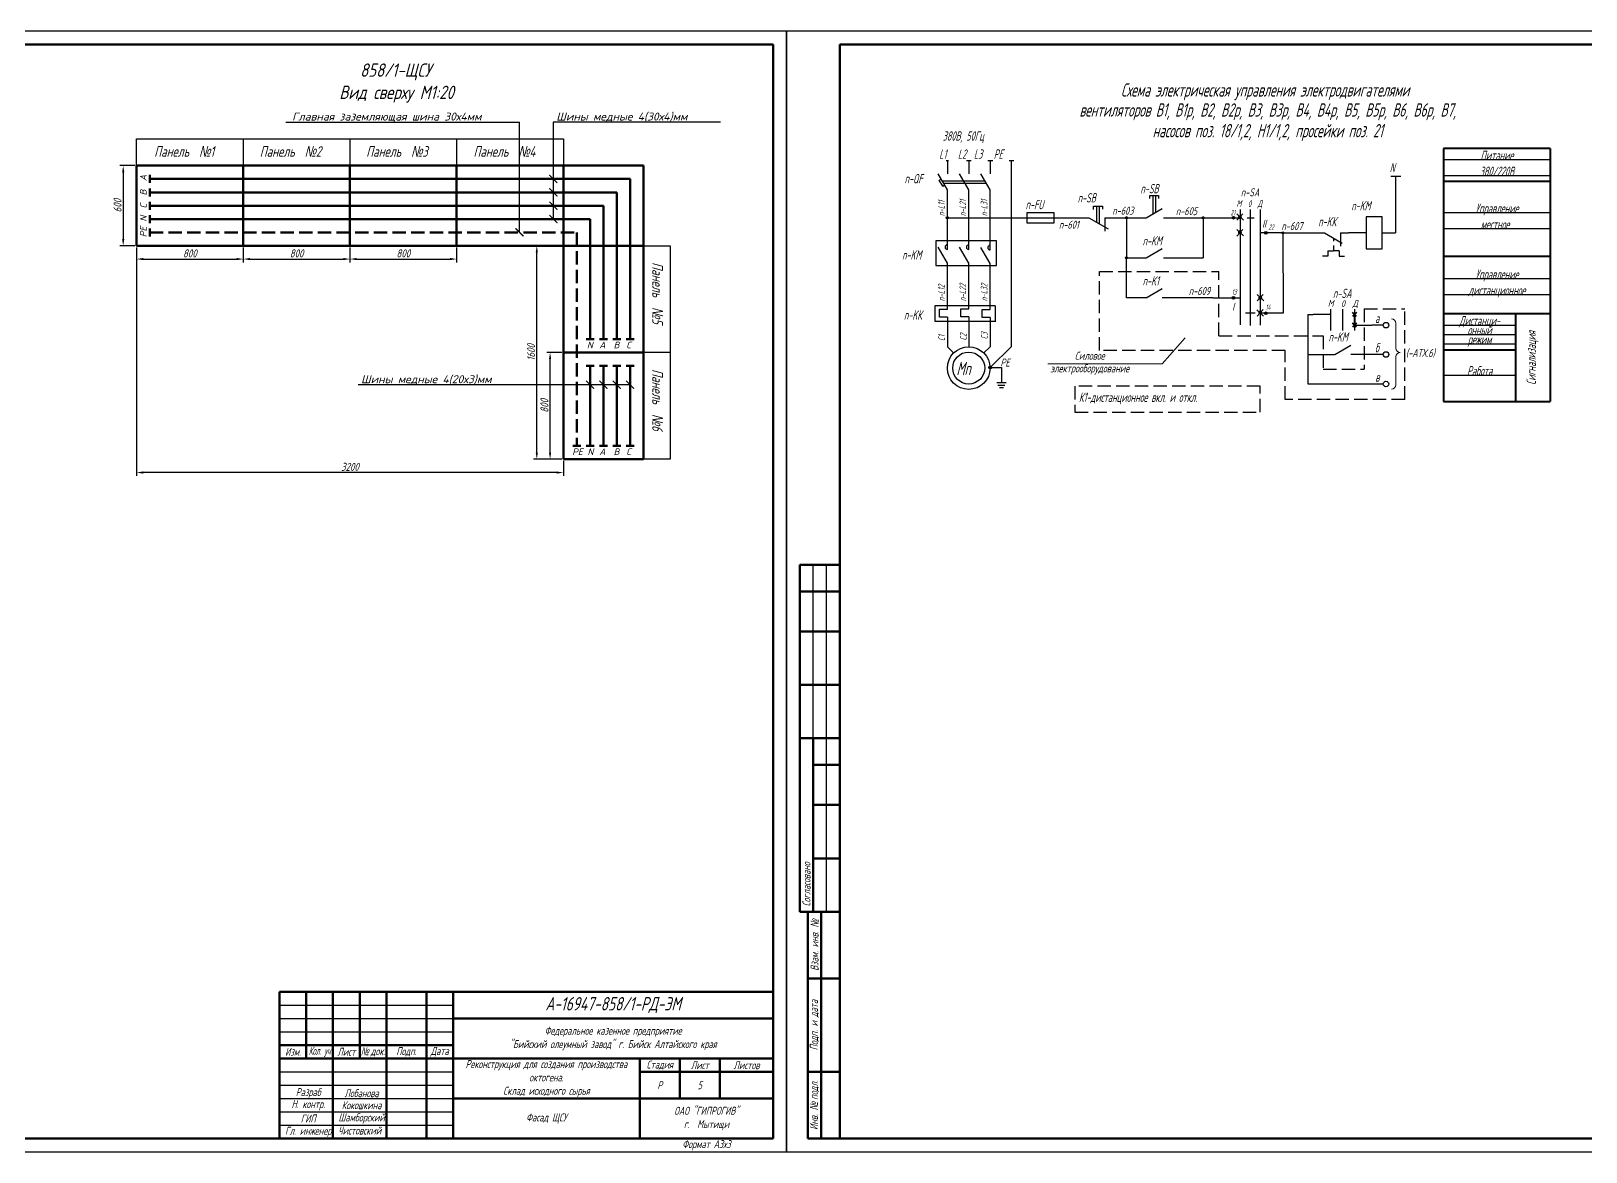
# Model space of a CAD drawing. Header units: millimetres. Extents: x -10490 to 5162, y -5053 to 76.
# Drawn here: x -6317 to -5734, y -344 to 76 of the extents above; entities that cross this region are included whole.
import ezdxf
from ezdxf.enums import TextEntityAlignment as Align

# ---------------------------------------------------------------- set-up
doc = ezdxf.new("R2010")
doc.units = ezdxf.units.MM
doc.linetypes.add('gost5', pattern=[7, 5, -2, 0])
doc.layers.get('Defpoints').update_dxf_attribs({"color": 33})
for name, color, linetype, lineweight in [('Выноска', 137, 'Continuous', 20), ('КаБель силовой (Вновь)', 1, 'Continuous', 60), ('Линия выноска', 137, 'Continuous', 25), ('Обводка', 6, 'Continuous', 25), ('Размерная', 4, 'Continuous', 25), ('Рамка толстая', 7, 'Continuous', 60), ('Рамка тонкая', 5, 'Continuous', 25), ('ТаБлица', 253, 'Continuous', 25), ('Текст', 2, 'Continuous', 25), ('Текст_КИП', 2, 'Continuous', 25), ('Тонкая', 5, 'Continuous', 20), ('Штампы', 252, 'Continuous', 25), ('Щиты пульты (Вновь)', 5, 'Continuous', 50)]:
    doc.layers.add(name, color=color, linetype=linetype, lineweight=lineweight)
doc.styles.add('ESKD', font='gostw.shx', dxfattribs={"oblique": 15, "height": 3})
doc.styles.add('GOST', font='GOST.shx', dxfattribs={"oblique": 15, "height": 3.5})
doc.styles.add('gost shx', font='gost.shx', dxfattribs={"oblique": 15})
doc.styles.add('SIMPLEX', font='simplex.shx', dxfattribs={"width": 0.7, "oblique": 15})
doc.dimstyles.new('ISO-25', dxfattribs={"dimtxt": 3, "dimasz": 2.5, "dimexe": 1.25, "dimexo": 0.625, "dimtad": 1, "dimtxsty": 'gost shx', "dimcen": 2.5, "dimclrt": 2, "dimadec": 0, "dimazin": 0, "dimtfac": 1, "dimtmove": 0, "dimatfit": 3, "dimfxl": 1, "dimarcsym": 0})

# ---------------------------------------------------------------- blocks, each defined once
blk = doc.blocks.new('A$C7B2D3637')
at = {"layer": 'Рамка толстая'}
for p, q in [((886, 415), (20, 415)), ((886, 5), (886, 415)), ((20, 5), (886, 5))]:
    blk.add_line(p, q, dxfattribs=at)
at = {"layer": 'Рамка тонкая'}
for p, q in [((891, 420), (0, 420)), ((891, 0), (891, 420)), ((0, 0), (891, 0))]:
    blk.add_line(p, q, dxfattribs=at)
blk = doc.blocks.new('*D559')
at = {"layer": 'Defpoints', "color": 0, "transparency": 16777216}
for p in [(-6277.69, 25.43), (-6282.69, -4.57), (-6277.69, -4.57)]:
    blk.add_point(p, dxfattribs=at)
at = {"layer": 'Размерная', "color": 0, "lineweight": -2, "transparency": 16777216}
for p, q in [((-6278.32, 25.43), (-6283.94, 25.43)), ((-6282.69, 22.93), (-6282.69, -2.07)), ((-6278.32, -4.57), (-6283.94, -4.57))]:
    blk.add_line(p, q, dxfattribs=at)
at = {"layer": 'Размерная', "color": 0, "transparency": 16777216}
for points in [[(-6283.1, 22.93), (-6282.27, 22.93), (-6282.69, 25.43)], [(-6283.1, -2.07), (-6282.27, -2.07), (-6282.69, -4.57)]]:
    blk.add_solid(points, dxfattribs=at)
at = {"layer": 'Размерная', "color": 2, "lineweight": 18, "transparency": 16777216, "insert": (-6284.81, 10.43), "char_height": 3, "attachment_point": 5, "rotation": 90, "style": 'gost shx'}
blk.add_mtext('600', dxfattribs=at)
blk = doc.blocks.new('*D560')
at = {"layer": 'Defpoints', "color": 0, "transparency": 16777216}
for p in [(-6277.69, -4.57), (-6237.69, -4.57), (-6237.69, -9.57)]:
    blk.add_point(p, dxfattribs=at)
at = {"layer": 'Размерная', "color": 0, "lineweight": -2, "transparency": 16777216}
for p, q in [((-6277.69, -5.19), (-6277.69, -10.82)), ((-6237.69, -5.19), (-6237.69, -10.82)), ((-6275.19, -9.57), (-6240.19, -9.57))]:
    blk.add_line(p, q, dxfattribs=at)
at = {"layer": 'Размерная', "color": 0, "transparency": 16777216}
for points in [[(-6275.19, -9.15), (-6275.19, -9.98), (-6277.69, -9.57)], [(-6240.19, -9.15), (-6240.19, -9.98), (-6237.69, -9.57)]]:
    blk.add_solid(points, dxfattribs=at)
at = {"layer": 'Размерная', "color": 2, "lineweight": 18, "transparency": 16777216, "insert": (-6257.69, -7.44), "char_height": 3, "attachment_point": 5, "style": 'gost shx'}
blk.add_mtext('800', dxfattribs=at)
blk = doc.blocks.new('*D561')
at = {"layer": 'Defpoints', "color": 0, "transparency": 16777216}
for p in [(-6122.66, -44.57), (-6117.69, -44.57), (-6117.69, -84.57)]:
    blk.add_point(p, dxfattribs=at)
at = {"layer": 'Размерная', "color": 0, "lineweight": -2, "transparency": 16777216}
for p, q in [((-6118.32, -44.57), (-6123.91, -44.57)), ((-6122.66, -82.07), (-6122.66, -47.07)), ((-6118.32, -84.57), (-6123.91, -84.57))]:
    blk.add_line(p, q, dxfattribs=at)
at = {"layer": 'Размерная', "color": 0, "transparency": 16777216}
for points in [[(-6123.08, -47.07), (-6122.25, -47.07), (-6122.66, -44.57)], [(-6123.08, -82.07), (-6122.25, -82.07), (-6122.66, -84.57)]]:
    blk.add_solid(points, dxfattribs=at)
at = {"layer": 'Размерная', "color": 2, "lineweight": 18, "transparency": 16777216, "insert": (-6124.79, -64.57), "char_height": 3, "attachment_point": 5, "rotation": 90, "style": 'gost shx'}
blk.add_mtext('800', dxfattribs=at)
blk = doc.blocks.new('*D562')
at = {"layer": 'Defpoints', "color": 0, "transparency": 16777216}
for p in [(-6127.65, -4.57), (-6117.69, -4.57), (-6117.69, -84.57)]:
    blk.add_point(p, dxfattribs=at)
at = {"layer": 'Размерная', "color": 0, "lineweight": -2, "transparency": 16777216}
for p, q in [((-6118.32, -4.57), (-6128.9, -4.57)), ((-6127.65, -82.07), (-6127.65, -7.07)), ((-6118.32, -84.57), (-6128.9, -84.57))]:
    blk.add_line(p, q, dxfattribs=at)
at = {"layer": 'Размерная', "color": 0, "transparency": 16777216}
for points in [[(-6128.06, -7.07), (-6127.23, -7.07), (-6127.65, -4.57)], [(-6128.06, -82.07), (-6127.23, -82.07), (-6127.65, -84.57)]]:
    blk.add_solid(points, dxfattribs=at)
at = {"layer": 'Размерная', "color": 2, "lineweight": 18, "transparency": 16777216, "insert": (-6129.77, -44.57), "char_height": 3, "attachment_point": 5, "rotation": 90, "style": 'gost shx'}
blk.add_mtext('1600', dxfattribs=at)
blk = doc.blocks.new('*D563')
at = {"layer": 'Defpoints', "color": 0, "transparency": 16777216}
for p in [(-6237.69, -4.57), (-6197.69, -4.57), (-6197.69, -9.57)]:
    blk.add_point(p, dxfattribs=at)
at = {"layer": 'Размерная', "color": 0, "lineweight": -2, "transparency": 16777216}
for p, q in [((-6237.69, -5.19), (-6237.69, -10.82)), ((-6197.69, -5.19), (-6197.69, -10.82)), ((-6235.19, -9.57), (-6200.19, -9.57))]:
    blk.add_line(p, q, dxfattribs=at)
at = {"layer": 'Размерная', "color": 0, "transparency": 16777216}
for points in [[(-6235.19, -9.15), (-6235.19, -9.98), (-6237.69, -9.57)], [(-6200.19, -9.15), (-6200.19, -9.98), (-6197.69, -9.57)]]:
    blk.add_solid(points, dxfattribs=at)
at = {"layer": 'Размерная', "color": 2, "lineweight": 18, "transparency": 16777216, "insert": (-6217.69, -7.44), "char_height": 3, "attachment_point": 5, "style": 'gost shx'}
blk.add_mtext('800', dxfattribs=at)
blk = doc.blocks.new('*D564')
at = {"layer": 'Defpoints', "color": 0, "transparency": 16777216}
for p in [(-6197.69, -4.57), (-6157.69, -4.57), (-6157.69, -9.57)]:
    blk.add_point(p, dxfattribs=at)
at = {"layer": 'Размерная', "color": 0, "lineweight": -2, "transparency": 16777216}
for p, q in [((-6197.69, -5.19), (-6197.69, -10.82)), ((-6157.69, -5.19), (-6157.69, -10.82)), ((-6195.19, -9.57), (-6160.19, -9.57))]:
    blk.add_line(p, q, dxfattribs=at)
at = {"layer": 'Размерная', "color": 0, "transparency": 16777216}
for points in [[(-6195.19, -9.15), (-6195.19, -9.98), (-6197.69, -9.57)], [(-6160.19, -9.15), (-6160.19, -9.98), (-6157.69, -9.57)]]:
    blk.add_solid(points, dxfattribs=at)
at = {"layer": 'Размерная', "color": 2, "lineweight": 18, "transparency": 16777216, "insert": (-6177.69, -7.44), "char_height": 3, "attachment_point": 5, "style": 'gost shx'}
blk.add_mtext('800', dxfattribs=at)
blk = doc.blocks.new('*D565')
at = {"layer": 'Defpoints', "color": 0, "transparency": 16777216}
for p in [(-6277.69, -4.57), (-6117.69, -84.57), (-6277.69, -89.57)]:
    blk.add_point(p, dxfattribs=at)
at = {"layer": 'Размерная', "color": 0, "lineweight": -2, "transparency": 16777216}
for p, q in [((-6277.69, -5.19), (-6277.69, -90.82)), ((-6117.69, -85.19), (-6117.69, -90.82)), ((-6120.19, -89.57), (-6275.19, -89.57))]:
    blk.add_line(p, q, dxfattribs=at)
at = {"layer": 'Размерная', "color": 0, "transparency": 16777216}
for points in [[(-6275.19, -89.15), (-6275.19, -89.98), (-6277.69, -89.57)], [(-6120.19, -89.15), (-6120.19, -89.98), (-6117.69, -89.57)]]:
    blk.add_solid(points, dxfattribs=at)
at = {"layer": 'Размерная', "color": 2, "lineweight": 18, "transparency": 16777216, "insert": (-6197.69, -87.44), "char_height": 3, "attachment_point": 5, "style": 'gost shx'}
blk.add_mtext('3200', dxfattribs=at)
blk = doc.blocks.new('_ArchTick')
at = {"color": 0, "linetype": 'ByBlock', "const_width": 0.15}
blk.add_lwpolyline([(-0.5, -0.5), (0.5, 0.5)], dxfattribs=at)
blk = doc.blocks.new('A$C0CDB385D')
at = {"layer": 'Рамка толстая'}
for p, q in [((20, 415), (20, 5)), ((589, 415), (20, 415)), ((20, 5), (589, 5))]:
    blk.add_line(p, q, dxfattribs=at)
at = {"layer": 'Рамка тонкая'}
for p, q in [((0, 420), (0, 0)), ((594, 420), (0, 420)), ((0, 0), (594, 0))]:
    blk.add_line(p, q, dxfattribs=at)

msp = doc.modelspace()

# ---------------------------------------------------------------- hatches: boundary and pattern name
at = {"lineweight": 25}
h = msp.add_hatch(color=5, dxfattribs=at)
edge = h.paths.add_edge_path()
edge.add_arc((-5973.74913, 5.92725), 0.38529, 0, 360)
h = msp.add_hatch(color=5, dxfattribs=at)
edge = h.paths.add_edge_path()
edge.add_arc((-5906.576, 5.92725), 0.38529, 0, 360)
h = msp.add_hatch(color=5, dxfattribs=at)
edge = h.paths.add_edge_path()
edge.add_arc((-5877.86616, 5.92725), 0.38529, 0, 360)
h = msp.add_hatch(color=5, dxfattribs=at)
edge = h.paths.add_edge_path()
edge.add_arc((-5866.44774, 5.92624), 0.5, 0, 360)
edge = h.paths.add_edge_path(flags=17)
edge.add_arc((-5866.44774, 5.92624), 0.2, 0, 360)
h = msp.add_hatch(color=5, dxfattribs=at)
h.paths.add_polyline_path([(-5866.24774, 5.92624, 1), (-5866.64774, 5.92624)])
h.paths.add_polyline_path([(-5866.44774, 5.92624), (-5866.64774, 5.92624, 0.414213562), (-5866.44774, 5.72624)])
h.paths.add_polyline_path([(-5866.44774, 5.72624, 0.414213562), (-5866.24774, 5.92624), (-5866.44774, 5.92624)])
for points in [[(-5863.33184, 6.10379, 1), (-5864.83184, 6.10379, 1)], [(-5863.33184, 0.43985, 1), (-5864.83184, 0.43985, 1)], [(-5855.70915, -24.11812, 1), (-5857.20915, -24.11812, 1)], [(-5855.70915, -29.60519, 1), (-5857.20915, -29.60519, 1)]]:
    msp.add_hatch(color=5, dxfattribs=at).paths.add_polyline_path(points)
h = msp.add_hatch(color=5, dxfattribs=at)
edge = h.paths.add_edge_path()
edge.add_arc((-5864.08184, 6.10379), 0.4, 0, 360)
h = msp.add_hatch(color=5, dxfattribs=at)
edge = h.paths.add_edge_path()
edge.add_arc((-5864.08184, 0.43985), 0.4, 0, 360)
h = msp.add_hatch(color=5, dxfattribs=at)
edge = h.paths.add_edge_path()
edge.add_arc((-5854.36324, 0.25166), 0.5, 0, 360)
edge = h.paths.add_edge_path(flags=17)
edge.add_arc((-5854.36324, 0.25166), 0.2, 0, 360)
h = msp.add_hatch(color=5, dxfattribs=at)
h.paths.add_polyline_path([(-5854.16324, 0.25166, 1), (-5854.56324, 0.25166)])
h.paths.add_polyline_path([(-5854.36324, 0.25166), (-5854.56324, 0.25166, 0.414213562), (-5854.36324, 0.05166)])
h.paths.add_polyline_path([(-5854.36324, 0.05166, 0.414213562), (-5854.16324, 0.25166), (-5854.36324, 0.25166)])
h = msp.add_hatch(color=5, dxfattribs=at)
edge = h.paths.add_edge_path()
edge.add_arc((-5847.95968, 0.2361), 0.38529, 0, 360)
h = msp.add_hatch(color=5, dxfattribs=at)
edge = h.paths.add_edge_path()
edge.add_arc((-5906.55692, -9.06328), 0.38529, 0, 360)
h = msp.add_hatch(color=5, dxfattribs=at)
edge = h.paths.add_edge_path()
edge.add_arc((-5866.49315, -24.12871), 0.5, 0, 360)
edge = h.paths.add_edge_path(flags=17)
edge.add_arc((-5866.49315, -24.12871), 0.2, 0, 360)
h = msp.add_hatch(color=5, dxfattribs=at)
h.paths.add_polyline_path([(-5866.29315, -24.12871, 1), (-5866.69315, -24.12871)])
h.paths.add_polyline_path([(-5866.49315, -24.12871), (-5866.69315, -24.12871, 0.414213562), (-5866.49315, -24.32871)])
h.paths.add_polyline_path([(-5866.49315, -24.32871, 0.414213562), (-5866.29315, -24.12871), (-5866.49315, -24.12871)])
h = msp.add_hatch(color=5, dxfattribs=at)
edge = h.paths.add_edge_path()
edge.add_arc((-5854.36324, -29.8989), 0.5, 0, 360)
edge = h.paths.add_edge_path(flags=17)
edge.add_arc((-5854.36324, -29.8989), 0.2, 0, 360)
h = msp.add_hatch(color=5, dxfattribs=at)
h.paths.add_polyline_path([(-5854.16324, -29.8989, 1), (-5854.56324, -29.8989)])
h.paths.add_polyline_path([(-5854.36324, -29.8989), (-5854.56324, -29.8989, 0.414213562), (-5854.36324, -30.0989)])
h.paths.add_polyline_path([(-5854.36324, -30.0989, 0.414213562), (-5854.16324, -29.8989), (-5854.36324, -29.8989)])
h = msp.add_hatch(color=5, dxfattribs=at)
edge = h.paths.add_edge_path()
edge.add_arc((-5957.74661, -50.21281), 0.5, 0, 360)
edge = h.paths.add_edge_path(flags=17)
edge.add_arc((-5957.74661, -50.21281), 0.2, 0, 360)
h = msp.add_hatch(color=5, dxfattribs=at)
h.paths.add_polyline_path([(-5957.54661, -50.21281, 1), (-5957.94661, -50.21281)])
h.paths.add_polyline_path([(-5957.74661, -50.21281), (-5957.94661, -50.21281, 0.414213562), (-5957.74661, -50.41281)])
h.paths.add_polyline_path([(-5957.74661, -50.41281, 0.414213562), (-5957.54661, -50.21281), (-5957.74661, -50.21281)])

# ---------------------------------------------------------------- linework, layer by layer
at = {"color": 5, "lineweight": 25}
for p, q in [((-5974.19182, 27.35725), (-5973.26376, 27.35725)), ((-5973.74661, 27.36095), (-5973.74661, 22.36095)), ((-5966.58673, 27.3784), (-5964.80211, 27.3784)), ((-5965.73012, 27.36095), (-5965.73012, 22.36095)), ((-5958.57012, 27.32177), (-5956.75717, 27.32177)), ((-5957.72661, 27.36095), (-5957.72661, 22.36095)), ((-5950.63036, 27.32177), (-5948.81742, 27.32177)), ((-5949.78685, 27.36095), (-5949.78685, -42.39705)), ((-5973.74661, 16.36095), (-5977.21071, 22.36095)), ((-5976.80534, 20.0092), (-5976.09103, 20.42161)), ((-5975.50202, 17.75179), (-5976.80534, 20.0092)), ((-5975.71015, 19.7619), (-5959.69015, 19.7619)), ((-5975.50202, 17.75179), (-5974.78771, 18.1642)), ((-5975.20527, 18.88742), (-5959.18527, 18.88742)), ((-5965.73012, 16.36095), (-5969.19422, 22.36095)), ((-5957.72661, 16.36095), (-5961.19071, 22.36095)), ((-5807.44594, 21.43485), (-5803.7675, 21.43485)), ((-5805.75202, 21.43485), (-5805.75202, 0.2361)), ((-5973.74661, 11.36095), (-5973.74661, 16.36095)), ((-5965.73012, 11.36095), (-5965.73012, 16.36095)), ((-5957.72661, 11.36095), (-5957.72661, 16.36095)), ((-5897.8708, 13.09499), (-5897.8708, 14.27414)), ((-5897.8708, 14.27414), (-5894.54603, 14.27414)), ((-5897.8708, 14.27414), (-5895.11119, 14.27414)), ((-5896.69917, 14.27414), (-5896.69917, 7.39077)), ((-5895.62667, 8.01639), (-5895.62667, 14.27414)), ((-5894.54603, 14.27414), (-5894.54603, 13.16645)), ((-5973.74913, 5.92725), (-5943.79505, 5.93672)), ((-5973.74661, -5.97553), (-5973.74661, 11.36095)), ((-5973.74661, 5.93672), (-5947.64104, 5.93672)), ((-5965.73012, -5.96618), (-5965.73012, 11.36095)), ((-5957.72661, -6.13682), (-5957.72661, 11.36095)), ((-5943.79505, 3.93672), (-5943.79505, 7.93672)), ((-5943.79505, 7.93672), (-5933.79505, 7.93672)), ((-5943.79505, 5.93672), (-5920.68949, 5.93672)), ((-5933.79505, 7.93672), (-5933.79505, 3.93672)), ((-5920.68949, 5.93672), (-5913.51271, 1.79321)), ((-5918.97195, 9.02712), (-5918.97195, 10.20627)), ((-5918.97195, 10.20627), (-5915.64718, 10.20627)), ((-5917.80032, 10.20627), (-5917.80032, 4.26866)), ((-5916.72781, 3.64945), (-5916.72781, 10.20627)), ((-5915.64718, 10.20627), (-5915.64718, 9.09858)), ((-5914.68949, 5.93672), (-5911.68949, 5.93672)), ((-5914.67279, 5.93672), (-5914.67279, 0.93672)), ((-5911.68949, 5.93672), (-5901.42435, 5.93672)), ((-5906.55692, 5.93672), (-5906.55692, -9.06328)), ((-5901.42435, 5.93672), (-5899.19182, 5.93672)), ((-5899.19182, 5.93672), (-5893.19182, 9.43672)), ((-5892.76237, 5.93672), (-5863.95354, 5.93672)), ((-5877.8646, 5.93672), (-5877.8646, -9.06328)), ((-5871.88863, 5.93672), (-5863.72068, 5.93672)), ((-5865.28792, 7.35868), (-5862.78761, 5.00434)), ((-5862.96879, 7.3949), (-5865.25169, 4.96812)), ((-5864.04172, 5.93672), (-5864.04172, 0.46481)), ((-5863.95354, 9.05145), (-5863.95354, -34.25142)), ((-5861.32139, 5.93672), (-5858.72342, 5.93672)), ((-5860.27428, 9.05045), (-5860.27428, -34.42724)), ((-5856.45351, 9.05145), (-5856.45351, -34.38328)), ((-5816.80637, 6.2361), (-5816.80637, -5.7639)), ((-5810.80637, 6.2361), (-5816.80637, 6.2361)), ((-5810.80637, -5.7639), (-5810.80637, 6.2361)), ((-5933.79505, 3.93672), (-5943.79505, 3.93672)), ((-5865.28792, 1.45473), (-5862.78761, -0.89961)), ((-5862.96879, 1.49095), (-5865.25169, -0.93583)), ((-5847.95812, 0.2361), (-5856.51597, 0.24731)), ((-5853.64925, 0.25357), (-5855.46757, 0.25357)), ((-5847.95812, 0.2361), (-5835.36666, 0.2361)), ((-5847.95812, 0.2361), (-5847.90376, -29.8989)), ((-5835.36666, 0.2361), (-5832.36666, 0.2361)), ((-5832.36666, 0.2361), (-5825.70983, -3.60722)), ((-5826.42585, 0.2361), (-5826.42585, -4.7639)), ((-5826.36666, 0.2361), (-5823.36666, 0.2361)), ((-5816.80637, 0.2361), (-5823.36666, 0.2361)), ((-5810.80637, 0.2361), (-5805.75202, 0.2361)), ((-5955.31488, -2.77758), (-5978.00946, -2.77758)), ((-5978.00946, -2.77758), (-5978.00946, -12.00111)), ((-5973.74392, -11.10294), (-5977.24661, -5.09833)), ((-5965.72743, -11.09359), (-5969.23012, -5.08898)), ((-5957.72392, -11.26423), (-5961.22661, -5.25961)), ((-5955.31488, -12.00111), (-5955.31488, -2.77758)), ((-5899.19182, -9.06328), (-5893.19182, -5.56328)), ((-5829.03824, -1.68556), (-5829.03824, -2.40548)), ((-5829.03824, -2.40548), (-5829.03824, -2.86981)), ((-5829.03824, -4.44609), (-5829.03824, -6.48671)), ((-5816.80637, -5.7639), (-5810.80637, -5.7639)), ((-5973.74392, -28.28848), (-5973.74392, -11.10294)), ((-5965.72743, -28.27912), (-5965.72743, -11.09359)), ((-5957.72392, -28.44976), (-5957.72392, -11.26423)), ((-5906.55692, -9.06328), (-5899.19182, -9.06328)), ((-5906.55692, -24.0875), (-5906.55692, -9.06328)), ((-5892.74771, -9.06328), (-5877.8646, -9.06328)), ((-5831.13796, -8.53007), (-5833.13796, -8.53007)), ((-5831.13796, -6.48671), (-5831.13796, -8.53007)), ((-5831.13796, -6.48671), (-5829.03824, -6.48671)), ((-5831.13796, -6.48671), (-5829.03824, -6.48671)), ((-5831.13796, -6.48671), (-5829.03824, -6.48671)), ((-5831.13796, -6.48671), (-5829.03824, -6.48671)), ((-5826.93238, -6.48671), (-5829.0321, -6.48671)), ((-5826.93238, -6.48671), (-5826.93238, -8.53007)), ((-5826.93238, -8.53007), (-5824.93238, -8.53007)), ((-5978.00946, -12.00111), (-5955.31488, -12.00111)), ((-5899.19182, -24.0875), (-5893.19182, -20.5875)), ((-5857.66523, -22.86323), (-5855.16492, -25.21757)), ((-5855.34611, -22.82701), (-5857.629, -25.25379)), ((-5978.31115, -33.01239), (-5978.31115, -27.01239)), ((-5978.31115, -27.01239), (-5966.31115, -27.01239)), ((-5976.74392, -31.28848), (-5976.74392, -28.28848)), ((-5976.74392, -28.28848), (-5973.74392, -28.28848)), ((-5968.72743, -31.27912), (-5968.72743, -28.27912)), ((-5968.72743, -28.27912), (-5965.72743, -28.27912)), ((-5967.78026, -27.01239), (-5955.78026, -27.01239)), ((-5960.72392, -31.44976), (-5960.72392, -28.44976)), ((-5960.72392, -28.44976), (-5957.72392, -28.44976)), ((-5955.77359, -27.0425), (-5955.77359, -33.0425)), ((-5899.19182, -24.0875), (-5906.55692, -24.0875)), ((-5874.24551, -24.0875), (-5893.19182, -24.0875)), ((-5874.24551, -24.0875), (-5863.95354, -24.09954)), ((-5857.70365, -28.55414), (-5855.20334, -30.90848)), ((-5855.31205, -28.51792), (-5857.59494, -30.9447)), ((-5856.45351, -24.10832), (-5856.45351, -29.58023)), ((-5966.31115, -33.01239), (-5978.31115, -33.01239)), ((-5973.74392, -31.28848), (-5976.74392, -31.28848)), ((-5973.74392, -31.28848), (-5973.74661, -42.40281)), ((-5965.72743, -31.27912), (-5968.72743, -31.27912)), ((-5955.78026, -33.01239), (-5967.78026, -33.01239)), ((-5965.72743, -31.27912), (-5965.73012, -42.39345)), ((-5957.72392, -31.44976), (-5960.72392, -31.44976)), ((-5957.72392, -31.44976), (-5957.72657, -42.41561)), ((-5858.36661, -29.8989), (-5861.95148, -29.8989)), ((-5847.90376, -29.8989), (-5856.76505, -29.8989)), ((-5838.65533, -30.33968), (-5838.65533, -56.37177)), ((-5838.65533, -30.33968), (-5836.61763, -30.33968)), ((-5810.35578, -34.33968), (-5814.61763, -34.33968)), ((-5973.74661, -42.40281), (-5971.39377, -44.74627)), ((-5957.72657, -42.41561), (-5960.06656, -44.74627)), ((-5949.72269, -42.333), (-5957.5462, -50.143)), ((-5838.65533, -45.37207), (-5828.65167, -45.37207)), ((-5828.52276, -45.37207), (-5822.52276, -41.87207)), ((-5810.35578, -45.33939), (-5822.48085, -45.33939)), ((-5957.24661, -50.21281), (-5953.46913, -50.21281)), ((-5953.46913, -50.21281), (-5953.46913, -54.97618)), ((-5953.46913, -50.21281), (-5953.46913, -55.98035)), ((-5951.68046, -55.98035), (-5955.25781, -55.98035)), ((-5952.16428, -56.9429), (-5954.77398, -56.9429)), ((-5952.69012, -57.87729), (-5954.24815, -57.87729)), ((-5838.65533, -56.37177), (-5810.35578, -56.37177))]:
    msp.add_line(p, q, dxfattribs=at)
at = {"color": 6, "lineweight": 25, "ltscale": 10}
for p, q in [((-5830.11763, -28.33968), (-5830.11763, -36.33968)), ((-5825.61763, -28.33968), (-5825.61763, -36.33968)), ((-5821.11763, -28.33968), (-5821.11763, -36.33968))]:
    msp.add_line(p, q, dxfattribs=at)
at = {"color": 6, "lineweight": 25}
for p, q in [((-5830.11763, -30.33968), (-5836.61763, -30.33968)), ((-5821.11763, -34.33968), (-5814.61763, -34.33968))]:
    msp.add_line(p, q, dxfattribs=at)
at = {"color": 6, "lineweight": 40}
for p, q in [((-5820.41052, -29.63258), (-5821.82473, -31.04679)), ((-5820.41052, -31.04679), (-5821.82473, -29.63258)), ((-5820.41052, -35.04679), (-5821.82473, -33.63258)), ((-5820.41052, -33.63258), (-5821.82473, -35.04679)), ((-5821.11763, -30.33968), (-5821.11763, -34.33968))]:
    msp.add_line(p, q, dxfattribs=at)
at = {"color": 5, "lineweight": 25}
for centre, radius in [((-5973.74913, 5.92725), 0.38529), ((-5906.576, 5.92725), 0.38529), ((-5906.55692, 5.93672), 0.2), ((-5877.86616, 5.92725), 0.38529), ((-5877.8646, 5.93672), 0.2), ((-5866.44774, 5.92624), 0.5), ((-5866.44774, 5.92624), 0.2), ((-5854.36324, 0.25166), 0.5), ((-5854.36324, 0.25166), 0.2), ((-5847.95968, 0.2361), 0.38529), ((-5847.95812, 0.24556), 0.2), ((-5906.55692, -9.06328), 0.38529), ((-5906.53784, -9.05381), 0.2), ((-5866.49315, -24.12871), 0.5), ((-5866.49315, -24.12871), 0.2), ((-5854.36324, -29.8989), 0.5), ((-5854.36324, -29.8989), 0.2), ((-5809.32965, -34.33968), 1.02613), ((-5965.74661, -50.41281), 8), ((-5965.74661, -50.41281), 6), ((-5809.32965, -45.33939), 1.02613), ((-5957.74661, -50.21281), 0.5), ((-5957.74661, -50.21281), 0.2), ((-5809.32965, -56.37177), 1.02613)]:
    msp.add_circle(centre, radius, dxfattribs=at)
for centre, radius in [((-5973.74661, -5.09833), 0.87721), ((-5965.73012, -5.10573), 0.86045), ((-5957.72661, -5.28714), 0.84968)]:
    msp.add_arc(centre, radius, 90, 270, dxfattribs=at)
at = {"layer": 'Defpoints'}
for p, q in [((-5747.73316, 27.56014), (-5787.73316, 27.56014)), ((-5747.73316, 21.56014), (-5787.73316, 21.56014)), ((-5747.73316, 7.70434), (-5787.73316, 7.70434)), ((-5747.73316, 1.70434), (-5787.73316, 1.70434)), ((-5747.73316, -17.01142), (-5787.73316, -17.01142)), ((-5747.73316, -23.01142), (-5787.73316, -23.01142)), ((-5760.7332, -34.41525), (-5787.73316, -34.41525)), ((-5760.7332, -37.92298), (-5787.73316, -37.92298)), ((-5760.7332, -41.43071), (-5787.73316, -41.43071)), ((-5760.7332, -53.18929), (-5787.73316, -53.18929))]:
    msp.add_line(p, q, dxfattribs=at)
at = {"layer": 'Выноска'}
for p in [(-5884.63881, -39.0456), (-5936.13478, -48.84807)]:
    msp.add_line(p, (-5893.20194, -48.84807), dxfattribs=at)
at = {"layer": 'КаБель силовой (Вновь)', "lineweight": 70}
for p, q in [((-6272.69302, 21.93351), (-6272.69302, 18.93351)), ((-6272.69302, 20.43351), (-6092.69302, 20.43351)), ((-6272.69302, 16.93351), (-6272.69302, 13.93351)), ((-6272.69302, 15.43351), (-6097.69302, 15.43351)), ((-6272.69302, 11.93351), (-6272.69302, 8.93351)), ((-6272.69302, 10.43351), (-6102.69302, 10.43351)), ((-6272.69302, 6.93351), (-6272.69302, 3.93351)), ((-6272.69302, 5.43351), (-6107.69302, 5.43351)), ((-6272.69302, 1.93351), (-6272.69302, -1.06649)), ((-6109.19302, -39.56649), (-6106.19302, -39.56649)), ((-6104.19302, -39.56649), (-6101.19302, -39.56649)), ((-6099.19302, -39.56649), (-6096.19302, -39.56649)), ((-6094.19302, -39.56649), (-6091.19302, -39.56649)), ((-6109.19302, -49.56649), (-6106.19302, -49.56649)), ((-6104.19302, -49.56649), (-6101.19302, -49.56649)), ((-6099.19302, -49.56649), (-6096.19302, -49.56649)), ((-6094.19302, -49.56649), (-6091.19302, -49.56649)), ((-6114.19302, -79.56649), (-6111.19302, -79.56649)), ((-6109.19302, -79.56649), (-6106.19302, -79.56649)), ((-6104.19302, -79.56649), (-6101.19302, -79.56649)), ((-6099.19302, -79.56649), (-6096.19302, -79.56649)), ((-6094.19302, -79.56649), (-6091.19302, -79.56649))]:
    msp.add_line(p, q, dxfattribs=at)
at = {"layer": 'КаБель силовой (Вновь)'}
for p, q in [((-6092.69302, 20.43351), (-6092.69302, -39.56649)), ((-6097.69302, -39.56649), (-6097.69302, 15.43351)), ((-6102.69302, 10.43351), (-6102.69302, -39.56649)), ((-6107.69302, -39.56649), (-6107.69302, 5.43351)), ((-6107.69302, -79.56649), (-6107.69302, -49.56649)), ((-6102.69302, -49.56649), (-6102.69302, -79.56649)), ((-6097.69302, -79.56649), (-6097.69302, -49.56649)), ((-6092.69302, -49.56649), (-6092.69302, -79.56649))]:
    msp.add_line(p, q, dxfattribs=at)
at = {"layer": 'КаБель силовой (Вновь)', "linetype": 'gost5', "lineweight": 70}
for p, q in [((-6272.69302, 0.43351), (-6112.69302, 0.43351)), ((-6112.69302, 0.43351), (-6112.69302, -79.56649))]:
    msp.add_line(p, q, dxfattribs=at)
at = {"layer": 'Линия выноска'}
for p, q in [((-6221.78377, 41.75336), (-6134.11434, 41.75336)), ((-6134.11434, 0.43351), (-6134.11434, 41.75336)), ((-6058.79337, 41.75336), (-6121.46281, 41.75336)), ((-6121.46281, 41.75336), (-6121.46281, 5.43351)), ((-6092.69302, -56.67545), (-6194.65025, -56.67545))]:
    msp.add_line(p, q, dxfattribs=at)
at = {"layer": 'Обводка', "linetype": 'gost5'}
for p, q in [((-5916.71468, -14.24876), (-5871.92645, -14.24876)), ((-5916.71468, -43.88595), (-5916.71468, -14.24876)), ((-5871.92645, -38.3227), (-5871.92645, -14.24876)), ((-5817.53316, -28.25479), (-5817.53316, -50.78306)), ((-5817.53316, -28.25479), (-5802.24292, -28.25479)), ((-5802.24292, -62.22926), (-5802.24292, -28.25479)), ((-5871.92645, -38.3227), (-5832.82341, -38.3227)), ((-5832.82341, -38.3227), (-5832.82341, -50.78306)), ((-5847.17248, -43.88595), (-5916.71468, -43.88595)), ((-5847.17248, -62.22926), (-5847.17248, -43.88595)), ((-5832.82341, -50.78306), (-5817.53316, -50.78306)), ((-5802.24292, -62.22926), (-5847.17248, -62.22926))]:
    msp.add_line(p, q, dxfattribs=at)
msp.add_lwpolyline([(-5925.95448, -66.9629), (-5856.44137, -66.9629), (-5856.44137, -57.22743), (-5925.95448, -57.22743)], close=True, dxfattribs=at)
at = {"layer": 'Рамка тонкая'}
for p, q in [((-6277.69302, 25.43351), (-6277.69302, 35.43351)), ((-6277.69302, 35.43351), (-6117.69302, 35.43351)), ((-6237.69302, 35.43351), (-6237.69302, 25.43351)), ((-6197.69302, 35.43351), (-6197.69302, 25.43351)), ((-6157.69302, 35.43351), (-6157.69302, 25.43351)), ((-6117.69302, 35.43351), (-6117.69302, 25.43351)), ((-6087.69302, -4.56649), (-6077.69302, -4.56649)), ((-6077.69302, -4.56649), (-6077.69302, -84.56649)), ((-6077.69302, -44.56649), (-6087.69302, -44.56649)), ((-6077.69302, -84.56649), (-6087.69302, -84.56649))]:
    msp.add_line(p, q, dxfattribs=at)
at = {"layer": 'ТаБлица', "lineweight": 40}
for p, q in [((-5787.73316, 31.87967), (-5787.73316, -63.00622)), ((-5747.73316, 31.87967), (-5787.73316, 31.87967)), ((-5747.73316, 31.87967), (-5747.73316, -63.00622)), ((-5787.73316, 19.62067), (-5747.73316, 19.62067)), ((-5787.73316, -8.53598), (-5747.73316, -8.53598)), ((-5787.73316, -29.97213), (-5747.73316, -29.97213)), ((-5760.7332, -29.97213), (-5760.7332, -63.00622)), ((-5760.7332, -43.70044), (-5787.73316, -43.70044)), ((-5787.73316, -63.00622), (-5747.73316, -63.00622))]:
    msp.add_line(p, q, dxfattribs=at)
at = {"layer": 'Тонкая'}
for p, q in [((-5805.6275, -42.91159), (-5805.63495, -33.44575)), ((-5805.61936, -56.65892), (-5805.6276, -46.19483))]:
    msp.add_line(p, q, dxfattribs=at)
for centre, start, end in [((-5807.27266, -33.56957), 0, 90), ((-5803.98513, -42.91159), 180, 270), ((-5803.98513, -46.19634), 90, 180), ((-5807.26174, -56.65892), 270, 0)]:
    msp.add_arc(centre, 1.64238, start, end, dxfattribs=at)
at = {"layer": 'Штампы', "lineweight": 60}
for p, q in [((-6029.04361, -254.14685), (-6029.04361, -124.14685)), ((-6029.04361, -124.14685), (-6014.04361, -124.14685)), ((-6014.04361, -254.14685), (-6014.04361, -124.14685)), ((-6029.04361, -134.14685), (-6014.04361, -134.14685)), ((-6029.04361, -149.14685), (-6014.04361, -149.14685)), ((-6029.04361, -169.14685), (-6014.04361, -169.14685)), ((-6029.04361, -189.14685), (-6014.04361, -189.14685)), ((-6024.04361, -254.14685), (-6024.04361, -189.14685)), ((-6024.04361, -199.14685), (-6014.04361, -199.14685)), ((-6024.04361, -214.14685), (-6014.04361, -214.14685)), ((-6024.04361, -234.14685), (-6014.04361, -234.14685)), ((-6029.04361, -254.14685), (-6014.04361, -254.14685)), ((-6026.04361, -339.14685), (-6026.04361, -254.14685)), ((-6026.04361, -254.14685), (-6014.04361, -254.14685)), ((-6021.04361, -339.14685), (-6021.04361, -254.14685)), ((-6014.04361, -339.14685), (-6014.04361, -254.14685)), ((-6026.04361, -279.14685), (-6014.04361, -279.14685)), ((-6224.04362, -284.14683), (-6039.04362, -284.14683)), ((-6224.04362, -284.14683), (-6224.04362, -339.14683)), ((-6214.04362, -284.14683), (-6214.04362, -309.14683)), ((-6204.04362, -284.14683), (-6204.04362, -339.14683)), ((-6194.04362, -284.14683), (-6194.04362, -309.14683)), ((-6184.04362, -284.14683), (-6184.04362, -339.14683)), ((-6169.04362, -284.14683), (-6169.04362, -339.14683)), ((-6159.04362, -284.14683), (-6159.04362, -339.14683)), ((-6159.04362, -294.14683), (-6039.04362, -294.14683)), ((-6224.04362, -304.14683), (-6159.04362, -304.14683)), ((-6224.04362, -309.14683), (-6039.04362, -309.14683)), ((-6089.04362, -309.14683), (-6089.04362, -339.14683)), ((-6089.04362, -314.14683), (-6039.04362, -314.14683)), ((-6074.04362, -309.14683), (-6074.04362, -324.14683)), ((-6059.04362, -309.14683), (-6059.04362, -324.14683)), ((-6026.04361, -314.14685), (-6014.04361, -314.14685)), ((-6159.04362, -324.14683), (-6039.04362, -324.14683)), ((-6026.04361, -339.14685), (-6014.04361, -339.14685))]:
    msp.add_line(p, q, dxfattribs=at)
at = {"layer": 'Штампы', "color": 5, "lineweight": 25}
for p, q in [((-6024.04361, -189.14685), (-6024.04361, -124.14685)), ((-6019.04361, -254.14685), (-6019.04361, -124.14685)), ((-6224.04362, -289.14683), (-6159.04362, -289.14683)), ((-6224.04362, -294.14683), (-6159.04362, -294.14683)), ((-6224.04362, -299.14683), (-6159.04362, -299.14683)), ((-6224.04362, -314.14683), (-6159.04362, -314.14683)), ((-6224.04362, -319.14683), (-6159.04362, -319.14683)), ((-6224.04362, -324.14683), (-6159.04362, -324.14683)), ((-6224.04362, -329.14683), (-6159.04362, -329.14683)), ((-6224.04362, -334.14683), (-6159.04362, -334.14683))]:
    msp.add_line(p, q, dxfattribs=at)
at = {"layer": 'Щиты пульты (Вновь)'}
for p, q in [((-6277.69302, 25.43351), (-6117.69302, 25.43351)), ((-6277.69302, 25.43351), (-6277.69302, -4.56649)), ((-6237.69302, 25.43351), (-6237.69302, -4.56649)), ((-6197.69302, 25.43351), (-6197.69302, -4.56649)), ((-6157.69302, 25.43351), (-6157.69302, -4.56649)), ((-6117.69302, 25.43351), (-6117.69302, -4.56649)), ((-6117.69302, 25.43351), (-6087.69302, 25.43351)), ((-6087.69302, 25.43351), (-6087.69302, -4.56649)), ((-6117.69302, -4.56649), (-6277.69302, -4.56649)), ((-6117.69302, -84.56649), (-6117.69302, -4.56649)), ((-6087.69302, -4.56649), (-6117.69302, -4.56649)), ((-6087.69302, -4.56649), (-6087.69302, -84.56649)), ((-6087.69302, -44.56649), (-6117.69302, -44.56649)), ((-6087.69302, -84.56649), (-6117.69302, -84.56649))]:
    msp.add_line(p, q, dxfattribs=at)

# ---------------------------------------------------------------- block references
for name, p in [('A$C7B2D3637', (-6925.04361, -344.14684)), ('A$C0CDB385D', (-6034.0436, -344.14684))]:
    msp.add_blockref(name, p)
at = {"layer": 'Линия выноска', "xscale": 2.99999999999979, "yscale": 2.99999999999979, "zscale": 2.99999999999979, "rotation": 269.9990485792585}
for p in [(-6121.45102, 20.43351), (-6121.45102, 15.43351), (-6121.45102, 10.43351), (-6121.45102, 5.43351), (-6134.11434, 0.43351), (-6107.68123, -56.68724), (-6102.68123, -56.68724), (-6097.68123, -56.68724), (-6092.68123, -56.68724)]:
    msp.add_blockref('_ArchTick', p, dxfattribs=at)

# ---------------------------------------------------------------- texts
at = {"layer": 'Текст', "style": 'SIMPLEX', "oblique": 15, "width": 0.6}
for s, height, p in [('Схема электрическая управления электродвигателями ', 5, (-5853.64243, 51.31643)), ('вентиляторов В1, В1р, В2, В2р, В3, В3р, В4, В4р, В5, В5р, В6, В6р, В7,', 5, (-5853.64243, 43.80809)), ('насосов поз. 18/1,2, Н1/1,2, просейки поз. 21', 5, (-5853.64243, 36.04985)), ('Питание', 3.5, (-5767.73316, 27.56014)), ('380/220B', 3.5, (-5767.73316, 21.56014)), ('Управление', 3.5, (-5767.73316, 7.70434)), ('местное ', 3.5, (-5767.73316, 1.70434)), ('Управление', 3.5, (-5767.73316, -17.01142)), ('дистанционное', 3.5, (-5767.73316, -23.01142)), ('Дистанци-', 3.5, (-5774.23318, -34.41525)), ('онный', 3.5, (-5774.23318, -37.92298)), ('режим', 3.5, (-5774.23318, -41.43071)), ('Работа', 3.5, (-5774.23318, -53.18929))]:
    msp.add_text(s, height=height, dxfattribs=at).set_placement(p, align=Align.CENTER)
at = {"layer": 'Текст', "lineweight": 20, "style": 'SIMPLEX', "oblique": 15}
for s, p in [('Главная заземляющая шина 30х4мм', (-6219.36948, 42.33282)), ('Шины медные 4(30х4)мм', (-6120.34335, 42.33282)), ('Шины медные 4(20х3)мм', (-6193.53079, -56.096))]:
    msp.add_text(s, height=3, dxfattribs=at).set_placement(p)
at = {"layer": 'Текст', "style": 'SIMPLEX', "oblique": 15, "width": 0.6}
for s, height, p in [('380В, 50Гц', 3.5, (-5975.51252, 34.79254)), ('L1   L2  L3   РЕ', 3.5, (-5976.82317, 28.02432)), ('N', 3.5, (-5807.95133, 22.95202)), ('n-QF ', 3.5, (-5989.76903, 18.81488)), ('n-SB ', 3.5, (-5901.37394, 15.06128)), (' n-FU', 3.5, (-5945.84948, 9.0865)), ('n-SB ', 3.5, (-5924.89439, 11.63024)), ('М', 2.5, (-5865.36683, 9.97823)), ('n-SA', 3, (-5863.73507, 13.94014)), ('0', 2.5, (-5861.09608, 9.92213)), ('Д', 2.5, (-5857.42054, 9.92729)), ('n-KM ', 3.5, (-5822.33785, 8.6559)), ('n-603', 3, (-5911.9109, 7.07121)), ('n-605', 3, (-5888.10357, 6.87043)), ('21', 2, (-5867.5894, 6.83839)), ('n-KК ', 3.5, (-5834.71039, 2.71709)), ('n-601', 3, (-5931.9135, 1.80409)), ('II', 3, (-5855.75164, 2.20639)), ('22', 2, (-5853.38533, 1.39988)), ('n-607', 3, (-5848.52615, 1.28538)), ('n-KM ', 3.5, (-5900.55989, -4.47777)), ('n-KM ', 3.5, (-5990.70743, -9.76935)), ('n-K1 ', 3.5, (-5900.55989, -19.50199)), ('n-609', 3, (-5883.24022, -23.03821)), ('13', 2, (-5867.13009, -22.88454)), ('n-SA', 3.5, (-5829.2017, -24.16521)), (' n-KК ', 3.5, (-5991.45342, -32.28237)), ('I', 3, (-5866.99026, -28.92292)), ('14', 2, (-5854.44577, -28.61059)), ('а', 3.5, (-5813.44402, -33.51304)), ('n-KМ', 3.5, (-5830.87097, -40.49967)), ('Силовое', 3, (-5925.96569, -47.29561)), ('б', 3.5, (-5813.44402, -44.51275)), ('Mn', 5, (-5970.36115, -53.10415)), ('РЕ', 3, (-5953.87884, -49.84031)), ('электрооборудование', 3, (-5935.17091, -52.01857)), ('в', 3.5, (-5813.35723, -55.54433)), ('К1-дистанционное вкл. и откл.', 3.5, (-5924.43393, -63.10324))]:
    msp.add_text(s, height=height, dxfattribs=at).set_placement(p)
at = {"layer": 'Текст', "style": 'SIMPLEX', "oblique": 15}
for s, p in [('А', (-6273.86535, 19.61208)), ('С', (-6273.86535, 9.43679)), ('В', (-6273.86535, 14.22404)), ('N', (-6273.86535, 4.43679)), ('PE', (-6273.86535, -1.39577))]:
    msp.add_text(s, height=2.5, rotation=90, dxfattribs=at).set_placement(p)
at = {"layer": 'Текст', "style": 'SIMPLEX', "oblique": 15, "width": 0.6}
for s, p in [('n-L11', (-5974.72755, 6.49354)), ('n-L21', (-5966.71106, 6.49354)), ('n-L31', (-5958.70755, 6.49354)), ('n-L12', (-5974.72755, -25.38427)), ('n-L22', (-5966.71106, -25.38427)), ('n-L32', (-5958.70755, -25.38427)), (' C1', (-5974.62883, -41.50907)), (' C2', (-5966.5465, -41.29074)), (' C3', (-5958.68262, -40.85408))]:
    msp.add_text(s, height=2.5, rotation=90, dxfattribs=at).set_placement(p)
at = {"layer": 'Текст', "style": 'SIMPLEX', "oblique": 15}
for s, p in [('N', (-6108.86471, -43.02405)), ('А', (-6104.25088, -43.02405)), ('В', (-6098.86284, -43.02405)), ('С', (-6094.07559, -43.02405)), ('PE', (-6114.39158, -83.02405)), ('N', (-6108.65756, -83.02405)), ('А', (-6104.25088, -83.02405)), ('В', (-6098.86284, -83.02405)), ('С', (-6094.07559, -83.02405))]:
    msp.add_text(s, height=2.5, dxfattribs=at).set_placement(p)
at = {"layer": 'Текст', "style": 'SIMPLEX', "oblique": 15, "width": 0.6}
msp.add_text('Сигнализация ', height=3.5, rotation=90, dxfattribs=at).set_placement((-5753.13333, -45.92191), align=Align.CENTER)
at = {"layer": 'Текст', "attachment_point": 1}
for s, width, insert, char_height, style in [('\\pi93.647;858/1-ЩСУ\\P\\pi83.27; Вид сверху М1:20', 220, (-6287.52342, 63.73308), 5, 'GOST'), ('\\pi6.6301;Панель  {\\fArial|b0|i0|c204|p34;№}1', 40, (-6277.69302, 32.74312), 4, 'SIMPLEX'), ('\\pi6.1989;Панель  {\\fArial|b0|i0|c204|p34;№}2', 40, (-6237.69302, 32.74312), 4, 'SIMPLEX'), ('\\pi6.0968;Панель  {\\fArial|b0|i0|c204|p34;№}3', 40, (-6197.69302, 32.74312), 4, 'SIMPLEX'), ('\\pi6.2968;Панель  {\\fArial|b0|i0|c204|p34;№}4', 40, (-6157.69302, 32.74312), 4, 'SIMPLEX')]:
    msp.add_mtext_dynamic_manual_height_columns(s, width=width, gutter_width=12.5, heights=[0], dxfattribs=dict(at, insert=insert, char_height=char_height, style=style))
at = {"layer": 'Текст', "char_height": 4, "attachment_point": 1, "rotation": 270, "style": 'SIMPLEX'}
for s, insert in [('\\pi6.1634;Панель  {\\fArial|b0|i0|c204|p34;№}5', (-6080.38341, -4.56649)), ('\\pi6.24;Панель  {\\fArial|b0|i0|c204|p34;№}6', (-6080.38341, -44.56649))]:
    msp.add_mtext_dynamic_manual_height_columns(s, width=40, gutter_width=12.5, heights=[0], dxfattribs=dict(at, insert=insert))
at = {"layer": 'Текст', "style": 'ESKD', "oblique": 15}
for tag, text, p in [('М', 'М', (-5830.04914, -26.19701)), ('0', '0', (-5825.42748, -26.28256)), ('Д', 'А', (-5820.84861, -26.23979))]:
    msp.add_attdef(tag, text=text, height=2.5, dxfattribs=at).set_placement(p, align=Align.MIDDLE_CENTER)
at = {"layer": 'Текст_КИП', "style": 'SIMPLEX', "oblique": 15, "width": 0.6}
msp.add_text('(-АТХ.6)', height=3, dxfattribs=at).set_placement((-5796.44754, -46.26269), align=Align.CENTER)
at = {"layer": 'Штампы', "color": 2, "char_height": 3, "rotation": 90, "style": 'SIMPLEX'}
for s, insert, width, attachment_point in [('Согласовано', (-6026.54361, -252.14685), 61, 4), ('Взам. инв. {\\fArial|b0|i0|c204|p34;№}', (-6023.54361, -266.64685), 25, 5), ('Подп. и дата', (-6023.54361, -296.64685), 35, 5), ('Инв. {\\fArial|b0|i0|c204|p34;№ }подл.', (-6023.54361, -326.64685), 25, 5)]:
    msp.add_mtext(s, dxfattribs=dict(at, insert=insert, width=width, attachment_point=attachment_point))
at = {"layer": 'Штампы', "color": 2, "attachment_point": 5, "style": 'SIMPLEX'}
for s, insert, char_height, width in [('А-16947-858/1-РД-ЭМ', (-6099.04362, -289.14683), 5, 120), ('Федеральное казенное предприятие\\P"Бийский олеумный завод" г. Бийск Алтайского края', (-6099.04362, -301.64683), 3, 120), ('Изм.', (-6219.04362, -306.64683), 3, 10), ('{\\W0.5;Кол. уч}', (-6209.04362, -306.64683), 3, 10), ('{\\W0.7;Лист}', (-6199.04362, -306.64683), 3, 10), ('{\\fArial|b0|i0|c204|p34;\\W0.6;№ \\Fsimplex|c204;док.}', (-6189.04362, -306.64683), 3, 10), ('Подп.', (-6176.54362, -306.64683), 3, 15), ('{\\W0.7;Дата}', (-6164.04362, -306.64683), 3, 10), ('Реконструкция для создания производства октогена. \\PСклад исходного сырья', (-6124.04362, -316.64683), 3, 70), ('Стадия', (-6081.54362, -311.64683), 3, 15), ('Лист', (-6066.54362, -311.64683), 3, 15), ('Листов', (-6049.04362, -311.64683), 3, 20), (' Разраб', (-6214.04362, -322.14683), 3, 20), ('Р', (-6081.54362, -319.14683), 3, 15), ('5', (-6066.54362, -319.14683), 3, 15), (' Н. контр.', (-6214.04362, -326.64683), 3, 20), (' Кокошкина', (-6194.04362, -326.64683), 3, 20), (' Лобанова', (-6194.04362, -322.14683), 3, 20), (' ГИП', (-6214.04362, -331.64683), 3, 20), ('{\\W0.6; Шамборский}', (-6194.04362, -331.64683), 3, 20), ('Фасад ЩСУ', (-6124.04362, -331.64683), 3, 70), ('ОАО "ГИПРОГИВ"\\Pг.  Мытищи', (-6064.04362, -331.64683), 3, 50), ('{\\W0.6; Гл. инженер}', (-6214.04362, -336.64683), 3, 20), ('{\\W0.6;Чистовский}', (-6194.04362, -336.14683), 3, 20), ('Формат А3х3', (-6064.04362, -341.64683), 3, 50)]:
    msp.add_mtext(s, dxfattribs=dict(at, insert=insert, char_height=char_height, width=width))

# ---------------------------------------------------------------- dimensions: what is measured, and where the dimension line sits
at = {"layer": 'Размерная', "lineweight": 18}
for base, p1, p2, picture, middle in [((-6282.68514, -4.56649), (-6277.69302, 25.43351), (-6277.69302, -4.56649), '*D559', (-6284.81014, 10.43351)), ((-6127.64631, -4.56649), (-6117.69302, -84.56649), (-6117.69302, -4.56649), '*D562', (-6129.77131, -44.56649)), ((-6122.66443, -44.56649), (-6117.69302, -84.56649), (-6117.69302, -44.56649), '*D561', (-6124.78943, -64.56649))]:
    dim = msp.add_linear_dim(base=base, p1=p1, p2=p2, angle=90, dimstyle='ISO-25', override={"dimlfac": 20}, dxfattribs=at)
    dim.commit()
    dim.dimension.update_dxf_attribs({"geometry": picture, "text_midpoint": middle})
for base, p1, p2, picture, middle in [((-6237.69302, -9.56645), (-6277.69302, -4.56649), (-6237.69302, -4.56649), '*D560', (-6257.69302, -7.44145)), ((-6277.69302, -89.56615), (-6117.69302, -84.56649), (-6277.69302, -4.56649), '*D565', (-6197.69302, -87.44086)), ((-6197.69302, -9.56645), (-6237.69302, -4.56649), (-6197.69302, -4.56649), '*D563', (-6217.69302, -7.44145)), ((-6157.69302, -9.56645), (-6197.69302, -4.56649), (-6157.69302, -4.56649), '*D564', (-6177.69302, -7.44145))]:
    dim = msp.add_linear_dim(base=base, p1=p1, p2=p2, dimstyle='ISO-25', override={"dimlfac": 20}, dxfattribs=at)
    dim.commit()
    dim.dimension.update_dxf_attribs({"geometry": picture, "text_midpoint": middle})

doc.saveas('drawing.dxf')
